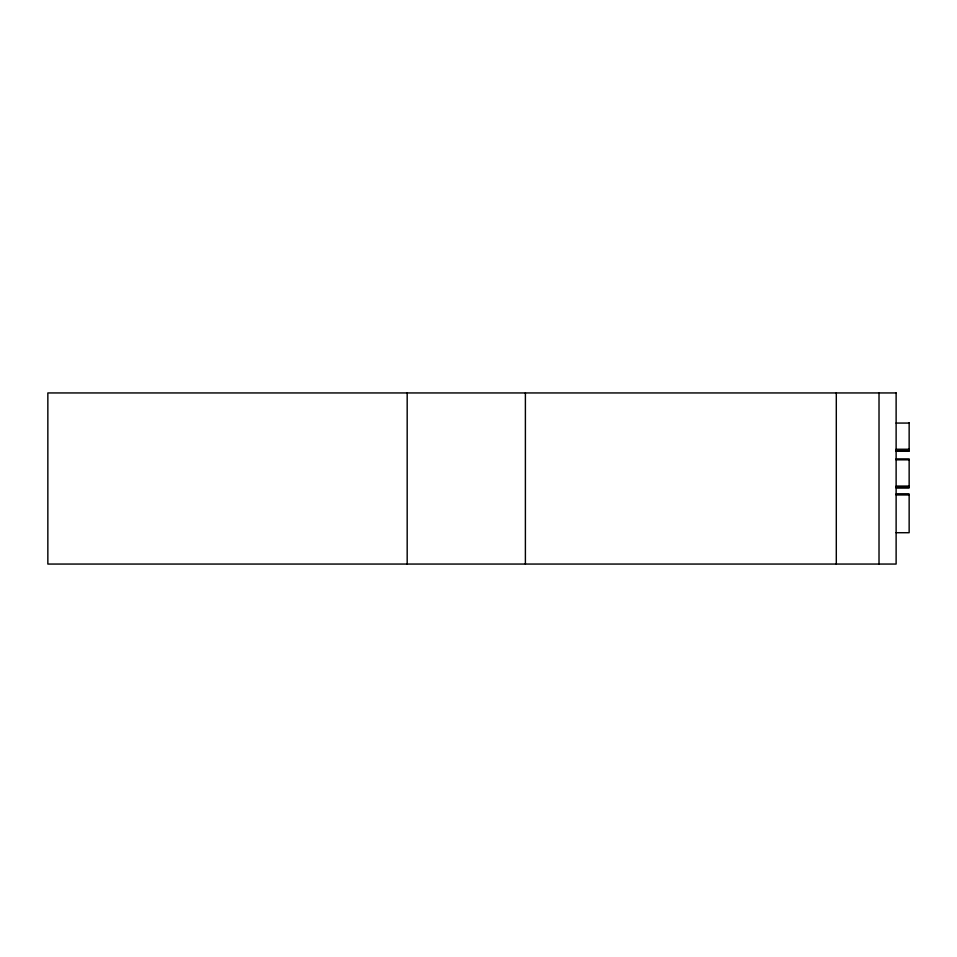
<?xml version="1.0" encoding="UTF-8"?>
<svg xmlns="http://www.w3.org/2000/svg" width="957" height="957" viewBox="0 0 957 957"><rect width="100%" height="100%" fill="white"/><g stroke="black" fill="none" stroke-linecap="round" stroke-linejoin="round"><path stroke-width="1.44" d="M896.123 423.066L909.15 423.066M896.123 449.252L909.15 449.252M896.123 450.759L909.15 450.759M896.123 451.214L909.15 451.214L909.15 422.779M896.123 458.905L909.15 458.905L909.15 487.903L896.123 487.903M896.123 459.827L909.15 459.827M896.123 486.204L909.15 486.204M896.123 486.587L909.15 486.587M896.123 487.46L909.15 487.46M896.123 494.159L909.15 494.159L909.15 532.714L896.123 532.714M896.123 494.35L909.15 494.35M896.123 494.889L909.15 494.889M879.016 392.944L879.016 564.056M836.298 392.944L836.298 564.056M525.393 392.944L525.393 564.056M407.18 392.944L407.18 564.056M896.123 392.944L47.85 392.944L47.85 564.056L896.123 564.056L896.123 392.944"/></g></svg>
